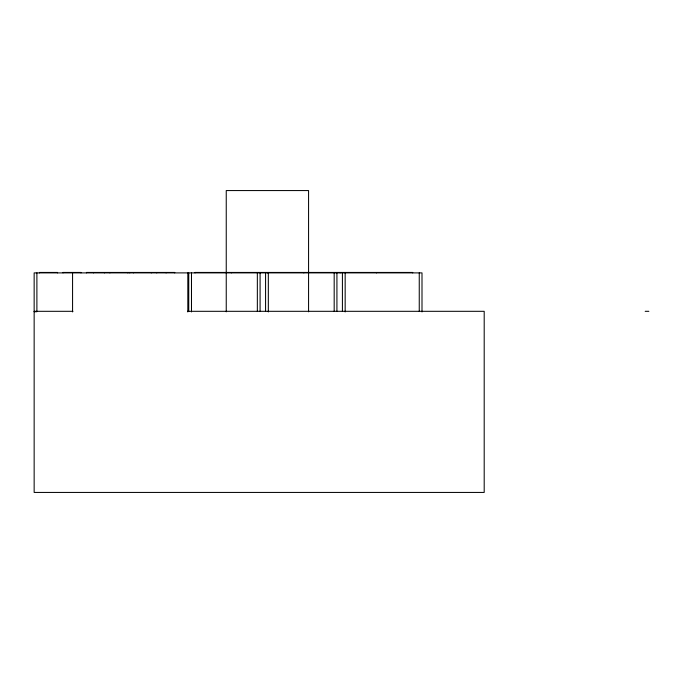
<?xml version="1.0" encoding="UTF-8"?>
<svg xmlns="http://www.w3.org/2000/svg" width="683" height="683" viewBox="0 0 683 683"><rect width="100%" height="100%" fill="white"/><g stroke="black" fill="none" stroke-linecap="round" stroke-linejoin="round"><path stroke-width="1.02" d="M34.15 311.311L72.944 311.311M187.492 311.311L484.196 311.311L484.196 492.434L34.15 492.434L34.15 272.893L422 272.893L422 311.943M645.187 311.311L648.85 311.311M34.15 311.713L36.891 311.713L36.891 272.893M419.251 272.893L419.251 311.311M412.694 272.893L412.694 272.44L195.022 272.44L195.022 272.893M376.41 272.44L376.41 272.893M345.163 272.893L345.163 311.943M342.414 272.893L342.414 311.311M340.134 272.44L340.134 272.893M336.924 272.893L336.924 311.311M334.183 272.893L334.183 311.311M308.571 311.824L308.571 190.566L226.244 190.566L226.244 311.824M303.858 272.44L303.858 272.893M268.325 272.893L268.325 311.943M267.582 272.44L267.582 272.893M265.576 272.893L265.576 311.311M260.086 272.893L260.086 311.311M257.346 272.893L257.346 311.311M231.298 272.44L231.298 272.893M191.488 272.893L191.488 311.943M188.739 272.893L188.739 311.311M187.825 272.893L187.825 311.943M174.72 272.893L174.72 272.44L86.468 272.44L86.468 272.893M166.089 272.44L166.089 272.893M156.774 272.44L156.774 272.893M151.284 272.44L151.284 272.893M133.339 272.44L133.339 272.893M129.804 272.44L129.804 272.893M127.849 272.44L127.849 272.893M109.903 272.44L109.903 272.893M104.414 272.44L104.414 272.893M93.528 272.44L93.528 272.893M80.978 272.893L80.978 272.44L63.032 272.44L63.032 272.893M72.569 272.893L72.569 311.943M57.543 272.893L57.543 272.44L39.597 272.44L39.597 272.893"/></g></svg>
